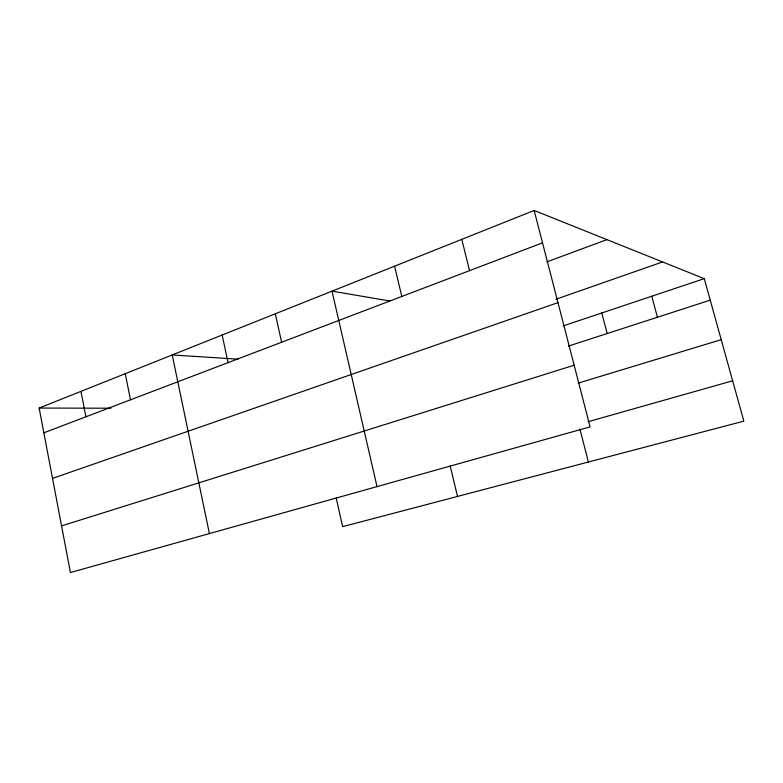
<?xml version="1.0" encoding="UTF-8"?>
<svg xmlns="http://www.w3.org/2000/svg" width="783" height="783" viewBox="0 0 783 783"><rect width="100%" height="100%" fill="white"/><g stroke="black" fill="none" stroke-linecap="round" stroke-linejoin="round"><path stroke-width="1.17" d="M534.153 210.47L590.088 426.892L70.431 572.53L39.15 408.06L534.153 210.47L704.26 278.65L743.85 421.137L342.641 526.646L336.23 498.096M43.858 432.813L542.521 242.847M546.984 261.835L606.923 239.637M555.764 299.312L662.584 261.943M52.53 478.384L557.976 302.639M563.251 325.894L704.26 278.65M568.458 346.076L710.23 300.143M61.563 525.892L574.154 365.211M578.05 383.171L721.212 339.665M588.013 421.743L732.643 380.802M39.15 408.06L110.99 408.217M238.061 359.182L172.211 354.944L209.404 533.585M389.826 300.985L332.021 291.149L377.014 486.605M651.759 296.238L657.436 317.242M601.784 312.985L607.207 333.519M579.929 429.084L588.395 462.019M461.784 239.353L469.546 270.644M450.156 465.807L457.507 496.442M394.583 266.181L401.816 296.454M275.303 313.797L281.626 342.24M222.137 335.016L228.078 362.637M125.241 373.697L130.507 399.8M80.962 391.373L85.934 416.781"/></g></svg>
